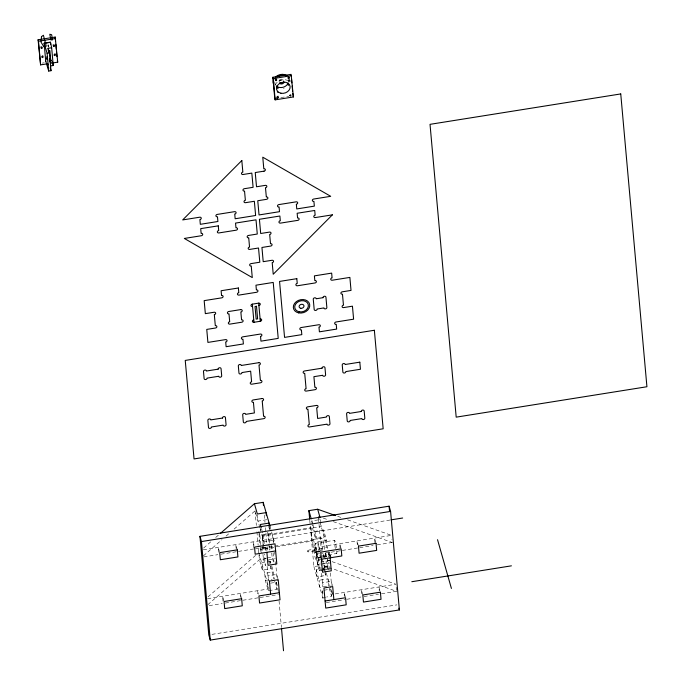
<?xml version="1.0" encoding="UTF-8"?>
<svg xmlns="http://www.w3.org/2000/svg" width="685" height="685" viewBox="0 0 685 685"><rect width="100%" height="100%" fill="white"/><g stroke="black" fill="none" stroke-linecap="round" stroke-linejoin="round"><path stroke-width="0.51" stroke-dasharray="3.42 2.57" d="M314.826 550.774L308.002 551.922L307.839 550.791L307.976 551.904M322.224 556.888L317.977 557.581L318.148 559.397M323.714 569.997L328.158 569.329L327.242 558.498M307.788 550.723C309.132 549.036 315.725 549.927 314.663 550.26M315.836 547.58L314.304 547.812L314.398 549.601L315.066 552.641L316.573 552.435L315.836 547.58L316.744 554.602L316.333 551.759L320.571 551.091M317.746 564.894L317.506 562.822M315.117 552.675L314.372 547.812M330.941 556.494L330.667 555.544L330.684 556.494M328.132 569.346L326.009 561.203M203.625 548.026L211.691 540.996M215.715 537.485L219.748 533.966M203.454 555.818L222 539.652M226.033 536.141L230.057 532.622M234.09 529.111L255.06 510.839L259.88 527.775M207.992 596.892L255.565 555.424M207.82 604.692L259.427 559.705L266.251 558.617M322.421 556.914L326.745 556.177M322.849 570.143L319.347 570.725L332.037 568.721M42.205 63.114L44.217 62.797M280.859 97.578L288.959 96.285M266.756 519.718L257.988 521.114L257.44 515.034M312.112 523.965L311.838 520.917L320.606 519.521L321.239 526.619L312.471 528.015L312.197 524.975M258.784 531.483L259.863 535.268L272.031 533.358L273.478 543.308M273.897 547.195L263.528 548.848L262.149 535.37L310.879 527.604L312.257 541.081L274.933 547.032M262.149 535.37L262.398 536.244L311.127 528.469M323.594 529.985L314.817 531.389L315.451 538.478L324.228 537.083L323.594 529.985L326.514 540.268L327.147 547.358L318.379 548.753L317.746 541.664L326.514 540.268M203.317 549.798L389.996 520.035M272.664 540.456L263.896 541.852L262.381 531.68M203.839 556.905L217.856 554.67M220.921 554.182L236.428 551.716M238.466 551.391L253.69 548.959M255.642 548.651L265.386 547.092L266.379 550.577M312.968 539.472L321.744 538.076A10.9 0.993 80.9 0 1 324.587 549.43M263.28 547.983L273.649 546.33M274.685 546.159L312.009 540.217L312.257 541.081M260.223 547.598L260.403 549.61L269.171 548.214L269.71 550.106M315.109 543.393L334.597 540.285A6.687 0.608 80.9 0 1 336.438 547.923M262.963 554.37L263.34 558.575L266.268 558.104M267.244 557.95L272.116 557.179L273.837 563.233M268.503 559.791L275.319 558.703M319.493 551.853L316.324 552.358L317.617 564.731M270.489 561.486L261.721 562.89L262.355 569.98L271.123 568.584L270.489 561.486L271.577 565.296M319.561 553.66L316.821 554.096L317.977 558.155L320.349 557.778M321.573 553.343L323.157 553.086M325.529 552.709L327.909 552.333M340.342 550.74L328.646 552.598L329.005 556.605M342.372 550.415L357.604 547.983M359.668 547.658L373.111 545.508M377.178 544.866L392.197 542.469L391.923 539.429M317.189 556.588A6.687 0.608 80.9 0 0 316.256 547.015A6.687 0.608 80.9 0 0 315.091 546.382A6.687 0.608 80.9 0 0 317.189 556.588L321.351 555.937M322.378 555.775L336.737 553.489M323.277 556.725L330.667 555.544M322.729 557.402L326.197 556.845M328.269 556.52L330.649 556.143L329.494 552.076M318.26 559.928C318.465 561.435 318.953 558.206 320.589 559.559M316.461 560.981L320.366 560.364M329.913 560.587L317.241 562.608L317.249 562.008L317.506 562.822M320.477 563.909L317.737 564.346L319.39 570.725L318.474 559.902M322.489 563.584L328.826 562.573M268.785 560.364L274.103 579.048L273.469 571.949L264.701 573.354L265.335 580.443L268.263 590.718L277.031 589.323L276.397 582.233L270.549 583.158M330.384 562.916L317.617 564.731M309.757 520.146L313.91 566.606L321.71 565.365M323.962 566.538L329.81 565.604M321.265 568.028C317.592 567.702 319.278 567.377 319.39 570.143L332.062 568.13M323.645 567.651L329.982 566.641M322.053 568.858L324.973 568.387L325.615 575.486L316.838 576.881L316.205 569.792L321.077 569.012M265.335 580.443L272.159 579.356M316.205 569.792L319.184 580.255L327.961 578.851L328.594 585.949M207.572 598.681L269.119 588.869M326.642 586.257L319.818 587.345L319.184 580.255M209.208 605.617L222.223 603.545M225.288 603.057L240.795 600.582M242.833 600.257L258.065 597.825M260.112 597.5L278.53 594.563M325.675 597.157L322.746 597.628L322.113 590.53L330.889 589.134L331.523 596.224L326.642 597.003M326.291 602.543L344.709 599.606M346.738 599.281L360.952 597.012M364.035 596.524L378.514 594.212M381.545 593.732L396.564 591.335L332.67 568.738M211.948 634.361L396.846 604.881M316.324 551.776L320.768 551.108M318.02 557.581L320.64 557.179M316.556 552.435L316.444 551.973M337.645 516.31L342.637 518.074M347.629 519.838L391.563 535.379L319.236 546.904L319.604 550.954M323.311 518.108L328.303 519.872M333.287 521.636L392.197 542.469M327.045 559.876L331.035 561.289M332.037 561.649L395.93 584.245L332.379 594.374L332.114 591.369M323.68 565.562L331.668 568.387M318.02 557.581L318.474 559.902M314.638 549.635L314.783 550.26M290.226 81.524L289.712 79.725A8.348 6.627 -15.9 0 1 289.644 82.808M288.274 79.897L288.822 81.823M375.782 542.443L374.541 538.085L375.089 544.164M379.901 590.436L378.916 586.959L379.276 591.009M358.452 546.108L356.971 540.893L357.51 546.972M362.819 594.982L361.337 589.759L361.697 593.809M340.942 547.991L339.709 543.642L340.248 549.721M345.308 596.858L344.075 592.508L344.435 596.567M318.319 516.336L328.235 551.16M328.509 552.11L330.136 557.821M326.745 556.759L325.555 552.341M332.456 585.718L331.215 581.368L322.447 582.764L323.44 586.249M311.838 520.917L312.651 523.777M312.925 524.727L320.726 552.127M322.344 559.14L326.06 572.198M326.334 573.148L332.242 593.886M312.471 528.015L315.451 538.478M318.379 548.753L319.467 552.564M323.56 568.293L324.733 572.403M325.024 573.431L325.615 575.486M329.177 588.004L331.523 596.224M322.113 590.53L322.926 593.381M313.91 566.606L323.56 600.48M269.984 526.166L274.762 542.957M268.657 526.371L269.736 530.181M271.277 545.577L272.998 551.63M277.973 578.816L276.731 574.467L267.963 575.862L269.445 581.085M261.507 528.597L262.09 530.652M271.842 566.247L273.469 571.949M276.397 582.233L277.485 586.035M260.154 528.726L264.436 543.753M274.694 581.103L277.031 589.323M262.218 545.962L263.648 551.005M263.34 558.575L265.352 565.639L264.324 554.079M260.403 549.61L261.482 553.394M258.793 552.607L268.982 588.381M262.355 569.98L259.427 559.705L258.236 546.347M254.049 545.346L253.056 541.869L253.604 547.949M258.416 594.212L257.432 590.735L257.697 593.775M237.284 549.841L235.794 544.618L236.342 550.697M241.651 598.707L240.161 593.484L240.529 597.543M219.457 551.776L218.224 547.418L218.857 554.516M223.824 600.642L222.591 596.292L223.045 601.353M48.215 44.79L48.772 46.743M47.89 45.338L48.404 47.128M318.26 559.928L318.148 559.397M396.195 587.285L396.469 590.324M329.177 552.384L329.545 556.485M330.461 572.96L331.574 585.367M325.281 553.009L325.829 559.157M318.499 518.425L321.393 550.8M319.964 554.996L320.229 558.001M321.599 573.311L322.806 586.771M310.879 527.604L312.009 540.217M273.478 538.436L273.854 542.674M274.711 552.204L274.899 554.328M275.558 561.743L277.262 580.82M277.982 588.483L278.256 591.523M279.06 600.951L281.432 627.443M273.092 552.675L274.034 563.19M269.376 526.123L269.65 529.163M271.08 545.62L271.645 551.922M271.74 552.975L272.116 557.179M268.631 533.863L269.625 544.943M269.71 545.954L270.25 551.99M267.732 532.099L269.171 548.214M264.324 515.017L264.992 522.407M265.463 527.681L265.84 531.911M265.934 532.964L267.064 545.637M267.159 546.69L267.535 550.911M265.386 547.092L265.746 551.1M267.116 566.409L268.409 580.871M267.63 583.629L268.263 590.718M262.398 536.244L263.528 548.848M260.694 528.537L260.874 530.567M262.312 547.015L262.869 553.317M259.863 535.268L260.848 546.339M260.942 547.349L261.302 551.374M258.964 533.495L260.137 546.587M255.06 510.839L256.37 525.455M256.926 531.723L258.142 545.303M48.036 44.867L48.224 46.974M324.262 557.496A10.9 0.993 80.9 0 1 323.337 553.6M322.746 550.449A10.9 0.993 80.9 0 1 321.736 538.076M325.135 553.531A10.9 0.993 80.9 0 1 325.452 557.35M336.789 550.8A6.687 0.608 80.9 0 1 335.933 551.408M335.333 548.548A6.687 0.608 80.9 0 1 334.597 540.285M284.172 88.108A8.348 6.627 -15.9 0 1 283.41 88.348M289.592 79.46A8.348 6.627 -15.9 0 1 289.395 81.935M275.207 84.949A8.348 6.627 -15.9 0 1 282.288 79.82A8.348 6.627 -15.9 0 1 290.14 82.465M288.077 79.409A6.918 5.489 -15.9 0 1 288.488 81.378M275.524 85A6.918 5.489 -15.9 0 1 274.882 82.029M278.975 81.292A2.475 1.969 -15.9 0 1 281.244 79.118A2.475 1.969 -15.9 0 1 283.83 80.522M279.42 81.404A2.475 1.969 -15.9 0 1 283.444 80.419M312.942 544.335A10.9 0.993 80.9 0 0 316.359 560.981A10.9 0.993 80.9 0 0 314.843 545.371A10.9 0.993 80.9 0 0 312.942 544.335"/><path stroke-width="1.03" d="M278.084 96.243L277.1 96.713M55.083 53.798L54.492 54.166M42.804 55.802L42.196 56.119M289.061 77.105L288.025 77.277M54.132 44.893L53.096 44.97M276.389 79.126L275.173 79.118M220.561 533.264L254.426 503.74L263.194 502.345L269.984 526.166M41.776 46.931L40.86 46.922M277.879 98.015L278.487 97.321L277.776 96.842L277.031 97.553L277.879 98.015L274.779 98.546L272.878 77.268L291.116 74.357L293.385 96.945L275.156 99.856L274.779 98.546M45.989 64.03L40.603 64.887L38.077 39.79L55.194 37.067L57.72 62.164L52.334 63.02M38.077 39.79L38.497 41.246L55.605 38.514M48.113 48.318L51.658 47.753L50.484 42.333L44.14 43.343L47.119 53.327L48.703 71.06L51.015 70.692L49.431 52.959L48.113 48.318L48.344 50.878L49.885 50.63L51.007 63.243L50.553 63.32L49.782 60.631M47.119 53.327L49.431 52.959M49.354 60.494L51.169 60.211M49.371 60.691L51.187 60.408M50.579 65.914L53.242 65.486L51.658 47.753M272.878 77.268L273.246 78.57L291.485 75.667M252.551 306.52A1.49 1.182 -15.9 0 1 250.984 305.57A1.49 1.182 -15.9 0 1 252.345 304.149L258.69 303.138A1.49 1.182 -15.9 0 1 260.257 304.089A1.49 1.182 -15.9 0 1 258.904 305.501M253.75 319.912A1.49 1.182 -15.9 0 0 252.397 321.333A1.49 1.182 -15.9 0 0 253.964 322.284L260.317 321.265A1.49 1.182 -15.9 0 0 261.67 319.852A1.49 1.182 -15.9 0 0 260.103 318.902M309.663 519.093L308.909 510.642L317.677 509.246L335.65 515.599M199.969 536.338L389.097 506.189L390.587 511.412L399.389 609.933L210.261 640.09L208.779 634.867L199.969 536.338L201.458 541.561L210.261 640.09M201.458 541.561L390.587 511.412M391.049 519.864L402.652 518.014M275.644 550.92L255.18 554.182L254.546 547.092L275.01 543.822L276.808 563.926L268.041 565.322L266.876 552.315M321.359 559.217L341.824 555.955L341.19 548.865L320.726 552.127L322.524 572.223L331.292 570.828L330.136 557.821M279.377 592.696L258.913 595.959L259.546 603.048L280.011 599.786L278.221 579.69L269.445 581.085L270.609 594.092M411.805 581.711L511.412 565.836M325.092 600.993L345.557 597.731L346.19 604.829L325.726 608.092L323.936 587.987L332.704 586.591L333.869 599.598M47.085 56.555L47.265 57.446M47.231 57.848L47.059 56.992M46.803 58.071L46.982 58.97M46.94 59.355L46.768 58.482M47.719 63.645L47.907 64.536M47.856 64.929L47.685 64.047M45.724 61.076L48.703 71.06M437.535 539.703L451.415 588.441M293.385 96.945L292.829 93.511M398.893 608.194L399.389 609.933M317.677 509.246L320.023 517.466M308.909 510.642L311.255 518.862M254.426 503.74L257.354 514.015L266.123 512.62L266.397 515.659M261.208 527.57L260.334 524.479L269.102 523.083L269.282 525.112M57.3 60.708L57.72 62.164M49.62 58.379L51.007 63.243M50.228 67.909L51.015 70.692M52.462 61.873L53.242 65.486M389.097 506.189L389.474 510.428M291.493 78.612L291.87 82.868M292.161 86.062L292.632 91.388M273.246 78.57L275.156 99.856M258.69 303.138L260.317 321.265M281.526 628.496L283.513 650.75M252.345 304.149L253.964 322.284M263.194 502.345L263.477 505.513M55.194 37.067L55.562 41.177M55.836 44.26L56.29 49.406M56.478 51.461L56.932 56.598M50.673 44.414L50.467 42.136L44.123 43.146L45.741 61.273M48.507 50.125L48.695 52.223M38.497 41.246L40.603 64.887M288.693 84.76A8.348 6.627 -15.9 0 1 288.214 85.377M278.11 88.374A8.348 6.627 -15.9 0 1 277.374 88.117M273.615 84.186A8.348 6.627 -15.9 0 1 273.683 81.104M276.954 76.917A8.348 6.627 -15.9 0 1 285.962 75.795M288.445 83.887A8.348 6.627 -15.9 0 1 287.965 84.503M277.862 87.5A8.348 6.627 -15.9 0 1 277.125 87.252M273.572 83.912A8.348 6.627 -15.9 0 1 273.675 79.58M275.421 77.08A8.348 6.627 -15.9 0 1 287.066 75.624M277.947 92.295A8.348 6.627 -15.9 0 1 277.305 91.91M288.179 82.979A6.918 5.489 -15.9 0 1 282.845 87.329A6.918 5.489 -15.9 0 1 276.243 85.882M283.556 81.84A2.475 1.969 -15.9 0 1 279.822 82.757M284.095 81.943A2.475 1.969 -15.9 0 1 282.203 83.853A2.475 1.969 -15.9 0 1 279.583 83.21M41.083 47.916C42.384 49.979 42.949 45.835 41.083 47.916M41.888 56.983C43.104 59.038 43.891 54.963 41.905 56.923M53.319 45.963C54.509 48.036 55.365 43.934 53.327 45.912M54.124 55.031C55.365 57.069 56.187 53.01 54.141 54.971M275.481 80.102C276.74 82.157 277.416 78.09 275.49 80.051M288.154 78.081C289.421 80.154 290.106 75.975 288.154 78.081M289.704 95.429C291.048 97.484 291.519 93.348 289.704 95.429M41.494 36.63L41.032 42.162L43.9 46.863L46.255 46.186L43.412 35.26L41.494 36.63M241.814 160.538L182.672 219.928L199.686 217.213A1.49 1.182 -15.9 0 1 201.253 218.164A1.49 1.182 -15.9 0 1 199.9 219.577L200.32 224.312L217.898 221.503L217.47 216.777A1.49 1.182 -15.9 0 1 215.903 215.826A1.49 1.182 -15.9 0 1 217.265 214.414L234.527 211.665A1.49 1.182 -15.9 0 1 236.094 212.607A1.49 1.182 -15.9 0 1 234.732 214.028L235.16 218.755L255.625 215.492L254.349 201.279L245.581 202.674A1.49 1.182 -15.9 0 1 244.014 201.724A1.49 1.182 -15.9 0 1 245.367 200.311L244.545 191.081A1.49 1.182 -15.9 0 1 242.978 190.13A1.49 1.182 -15.9 0 1 244.331 188.709L253.108 187.313L251.832 173.099L243.064 174.495A1.49 1.182 -15.9 0 1 241.497 173.545A1.49 1.182 -15.9 0 1 242.85 172.132L241.814 160.538M332.379 214.85L273.229 274.24L272.193 262.646A1.49 1.182 -15.9 0 0 273.546 261.225A1.49 1.182 -15.9 0 0 271.979 260.283L263.211 261.679L261.944 247.465L270.712 246.061A1.49 1.182 -15.9 0 0 272.065 244.648A1.49 1.182 -15.9 0 0 270.498 243.697L269.676 234.467A1.49 1.182 -15.9 0 0 271.029 233.054A1.49 1.182 -15.9 0 0 269.462 232.104L260.694 233.499L259.418 219.286L279.891 216.023L280.311 220.75A1.49 1.182 -15.9 0 0 278.958 222.163A1.49 1.182 -15.9 0 0 280.525 223.113L297.787 220.364A1.49 1.182 -15.9 0 0 299.139 218.943A1.49 1.182 -15.9 0 0 297.573 218.001L297.153 213.266L314.723 210.466L315.151 215.193A1.49 1.182 -15.9 0 0 313.79 216.614A1.49 1.182 -15.9 0 0 315.357 217.556L332.379 214.85M52.557 39.721L50.998 39.97L49.765 34.25L51.64 34.712L52.557 39.721M620.747 93.931L430.026 124.336L456.193 417.148L646.923 386.742L620.747 93.931M264.016 171.156L255.248 172.552L256.515 186.774L265.283 185.37A1.49 1.182 -15.9 0 1 266.85 186.32A1.49 1.182 -15.9 0 1 265.497 187.733L266.319 196.972A1.49 1.182 -15.9 0 1 267.895 197.922A1.49 1.182 -15.9 0 1 266.533 199.335L257.766 200.731L259.033 214.944L279.497 211.682L279.078 206.956A1.49 1.182 -15.9 0 1 277.511 206.005A1.49 1.182 -15.9 0 1 278.863 204.592L296.125 201.844A1.49 1.182 -15.9 0 1 297.692 202.786A1.49 1.182 -15.9 0 1 296.34 204.207L296.759 208.934L314.338 206.134L313.918 201.399A1.49 1.182 -15.9 0 1 312.351 200.457A1.49 1.182 -15.9 0 1 313.704 199.035L330.718 196.321L262.766 157.19L263.802 168.793A1.49 1.182 -15.9 0 1 265.369 169.743A1.49 1.182 -15.9 0 1 264.016 171.156M218.284 225.844L200.705 228.644L201.125 233.371A1.49 1.182 -15.9 0 1 202.7 234.321A1.49 1.182 -15.9 0 1 201.339 235.734L184.325 238.448L252.277 277.579L251.241 265.986A1.49 1.182 -15.9 0 1 249.674 265.035A1.49 1.182 -15.9 0 1 251.027 263.622L259.803 262.218L258.528 248.004L249.76 249.4A1.49 1.182 -15.9 0 1 248.193 248.458A1.49 1.182 -15.9 0 1 249.545 247.037L248.724 237.806A1.49 1.182 -15.9 0 1 247.157 236.856A1.49 1.182 -15.9 0 1 248.509 235.443L257.277 234.039L256.01 219.825L235.546 223.087L235.965 227.822A1.49 1.182 -15.9 0 1 237.532 228.764A1.49 1.182 -15.9 0 1 236.179 230.186L218.917 232.934A1.49 1.182 -15.9 0 1 217.35 231.984A1.49 1.182 -15.9 0 1 218.703 230.571L218.284 225.844M238.38 287.991L221.118 290.74L221.538 295.475A1.49 1.182 -15.9 0 1 223.105 296.425A1.49 1.182 -15.9 0 1 221.752 297.838L204.173 300.638L205.337 313.644L214.105 312.249A1.49 1.182 -15.9 0 1 215.672 313.199A1.49 1.182 -15.9 0 1 214.319 314.612L215.304 325.649A1.49 1.182 -15.9 0 1 216.871 326.591A1.49 1.182 -15.9 0 1 215.518 328.012L206.75 329.408L207.906 342.414L225.485 339.614A1.49 1.182 -15.9 0 1 227.052 340.556A1.49 1.182 -15.9 0 1 225.699 341.978L226.118 346.704L243.38 343.956L242.961 339.221A1.49 1.182 -15.9 0 1 241.394 338.27A1.49 1.182 -15.9 0 1 242.747 336.857L260.326 334.057A1.49 1.182 -15.9 0 1 261.893 335.008A1.49 1.182 -15.9 0 1 260.54 336.421L260.959 341.147L278.221 338.399L273.221 282.434L255.959 285.191L256.378 289.918A1.49 1.182 -15.9 0 1 257.945 290.868A1.49 1.182 -15.9 0 1 256.592 292.281L239.014 295.081A1.49 1.182 -15.9 0 1 237.447 294.139A1.49 1.182 -15.9 0 1 238.8 292.718L238.38 287.991M296.819 278.675L279.557 281.424L284.558 337.388L301.82 334.64L301.4 329.905A1.49 1.182 -15.9 0 1 299.833 328.954A1.49 1.182 -15.9 0 1 301.186 327.541L318.765 324.741A1.49 1.182 -15.9 0 1 320.332 325.692A1.49 1.182 -15.9 0 1 318.97 327.105L319.398 331.831L336.66 329.083L336.232 324.356A1.49 1.182 -15.9 0 1 334.665 323.406A1.49 1.182 -15.9 0 1 336.027 321.984L353.606 319.184L352.441 306.178L343.673 307.582A1.49 1.182 -15.9 0 1 342.098 306.632A1.49 1.182 -15.9 0 1 343.459 305.21L342.474 294.182A1.49 1.182 -15.9 0 1 340.907 293.231A1.49 1.182 -15.9 0 1 342.26 291.819L351.028 290.414L349.872 277.408L332.293 280.216A1.49 1.182 -15.9 0 1 330.727 279.266A1.49 1.182 -15.9 0 1 332.079 277.853L331.66 273.118L314.398 275.875L314.817 280.602A1.49 1.182 -15.9 0 1 316.384 281.552A1.49 1.182 -15.9 0 1 315.031 282.965L297.453 285.765A1.49 1.182 -15.9 0 1 295.886 284.823A1.49 1.182 -15.9 0 1 297.239 283.402L296.819 278.675M256.498 306.289L255.034 306.52L256.164 319.133L257.62 318.902L256.498 306.289M240.649 309.611L228.781 311.504A1.49 1.182 -15.9 0 0 227.429 312.917A1.49 1.182 -15.9 0 0 228.995 313.867L229.698 321.753A1.49 1.182 -15.9 0 0 228.345 323.166A1.49 1.182 -15.9 0 0 229.912 324.116L241.771 322.224A1.49 1.182 -15.9 0 0 243.132 320.811A1.49 1.182 -15.9 0 0 241.565 319.861L240.855 311.975A1.49 1.182 -15.9 0 0 242.216 310.562A1.49 1.182 -15.9 0 0 240.649 309.611M323.012 297.684L316.196 298.771A1.49 1.182 -15.9 0 0 314.629 297.821A1.49 1.182 -15.9 0 0 313.268 299.234L314.184 309.483A1.49 1.182 -15.9 0 0 315.751 310.433A1.49 1.182 -15.9 0 0 317.112 309.012L323.928 307.925A1.49 1.182 -15.9 0 0 325.495 308.875A1.49 1.182 -15.9 0 0 326.856 307.462L325.94 297.213A1.49 1.182 -15.9 0 0 324.373 296.262A1.49 1.182 -15.9 0 0 323.012 297.684M374.361 330.264L185.241 360.421L194.043 458.941L383.163 428.793L374.361 330.264M218.138 369.164L206.408 371.03A1.49 1.182 -15.9 0 0 204.841 370.08A1.49 1.182 -15.9 0 0 203.488 371.501L204.121 378.591A1.49 1.182 -15.9 0 0 205.688 379.541A1.49 1.182 -15.9 0 0 207.041 378.129L218.772 376.253A1.49 1.182 -15.9 0 0 220.339 377.204A1.49 1.182 -15.9 0 0 221.7 375.791L221.058 368.693A1.49 1.182 -15.9 0 0 219.491 367.751A1.49 1.182 -15.9 0 0 218.138 369.164M258.793 362.682L241.248 365.482A1.49 1.182 -15.9 0 0 239.681 364.531A1.49 1.182 -15.9 0 0 238.329 365.944L238.962 373.034A1.49 1.182 -15.9 0 0 240.529 373.984A1.49 1.182 -15.9 0 0 241.882 372.571L250.65 371.176L251.6 381.81A1.49 1.182 -15.9 0 0 250.248 383.232A1.49 1.182 -15.9 0 0 251.815 384.182L260.583 382.778A1.49 1.182 -15.9 0 0 261.944 381.365A1.49 1.182 -15.9 0 0 260.377 380.415L258.998 365.045A1.49 1.182 -15.9 0 0 260.36 363.632A1.49 1.182 -15.9 0 0 258.793 362.682M322.044 368.188L304.508 370.979A1.49 1.182 -15.9 0 0 303.147 372.4A1.49 1.182 -15.9 0 0 304.714 373.342L306.092 388.72A1.49 1.182 -15.9 0 0 304.731 390.133A1.49 1.182 -15.9 0 0 306.298 391.084L315.074 389.679A1.49 1.182 -15.9 0 0 316.427 388.267A1.49 1.182 -15.9 0 0 314.86 387.316L313.91 376.673L322.678 375.277A1.49 1.182 -15.9 0 0 324.245 376.228A1.49 1.182 -15.9 0 0 325.606 374.815L324.973 367.717A1.49 1.182 -15.9 0 0 323.406 366.766A1.49 1.182 -15.9 0 0 322.044 368.188M359.813 362.168L345.154 364.497A1.49 1.182 -15.9 0 0 343.587 363.555A1.49 1.182 -15.9 0 0 342.235 364.968L342.868 372.058A1.49 1.182 -15.9 0 0 344.435 373.008A1.49 1.182 -15.9 0 0 345.788 371.595L360.447 369.258L359.813 362.168M261.995 398.542L253.227 399.946A1.49 1.182 -15.9 0 0 251.866 401.359A1.49 1.182 -15.9 0 0 253.433 402.309L254.383 412.944L245.615 414.348A1.49 1.182 -15.9 0 0 244.048 413.397A1.49 1.182 -15.9 0 0 242.695 414.81L243.329 421.909A1.49 1.182 -15.9 0 0 244.896 422.859A1.49 1.182 -15.9 0 0 246.249 421.438L263.793 418.646A1.49 1.182 -15.9 0 0 265.146 417.225A1.49 1.182 -15.9 0 0 263.579 416.274L262.209 400.905A1.49 1.182 -15.9 0 0 263.562 399.492A1.49 1.182 -15.9 0 0 261.995 398.542M222.505 418.03L210.774 419.896A1.49 1.182 -15.9 0 0 209.208 418.955A1.49 1.182 -15.9 0 0 207.855 420.367L208.488 427.457A1.49 1.182 -15.9 0 0 210.055 428.408A1.49 1.182 -15.9 0 0 211.408 426.995L223.139 425.12A1.49 1.182 -15.9 0 0 224.706 426.07A1.49 1.182 -15.9 0 0 226.067 424.657L225.433 417.567A1.49 1.182 -15.9 0 0 223.867 416.617A1.49 1.182 -15.9 0 0 222.505 418.03M316.479 405.443L307.711 406.847A1.49 1.182 -15.9 0 0 306.358 408.26A1.49 1.182 -15.9 0 0 307.925 409.21L309.295 424.58A1.49 1.182 -15.9 0 0 307.942 425.993A1.49 1.182 -15.9 0 0 309.509 426.943L327.045 424.143A1.49 1.182 -15.9 0 0 328.612 425.094A1.49 1.182 -15.9 0 0 329.973 423.681L329.339 416.591A1.49 1.182 -15.9 0 0 327.772 415.641A1.49 1.182 -15.9 0 0 326.411 417.054L317.643 418.449L316.693 407.815A1.49 1.182 -15.9 0 0 318.046 406.393A1.49 1.182 -15.9 0 0 316.479 405.443M361.252 411.497L349.521 413.372A1.49 1.182 -15.9 0 0 347.954 412.421A1.49 1.182 -15.9 0 0 346.601 413.834L347.235 420.933A1.49 1.182 -15.9 0 0 348.802 421.874A1.49 1.182 -15.9 0 0 350.155 420.462L361.885 418.595A1.49 1.182 -15.9 0 0 363.452 419.545A1.49 1.182 -15.9 0 0 364.814 418.124L364.18 411.034A1.49 1.182 -15.9 0 0 362.613 410.084A1.49 1.182 -15.9 0 0 361.252 411.497M237.284 549.841L219.705 552.641L220.339 559.739L237.918 556.931L237.284 549.841M376.031 543.308L358.452 546.108L359.086 553.206L376.664 550.406L376.031 543.308M241.651 598.707L224.072 601.507L224.706 608.605L242.284 605.805L241.651 598.707M380.398 592.174L362.819 594.982L363.461 602.072L381.031 599.272L380.398 592.174M300.801 308.276A2.475 1.969 -15.9 0 0 303.934 305.638A2.475 1.969 -15.9 0 0 299.902 304.988A2.475 1.969 -15.9 0 0 300.801 308.276M298.72 312.891A8.348 6.627 -15.9 0 0 309.654 304.328A8.348 6.627 -15.9 0 0 296.262 301.674A8.348 6.627 -15.9 0 0 298.72 312.891M299.465 311.829A6.936 5.506 -15.9 0 0 308.233 304.44A6.936 5.506 -15.9 0 0 296.939 302.633A6.936 5.506 -15.9 0 0 299.465 311.829M280.901 93.211A6.918 5.489 -15.9 0 0 290.055 86.182A6.918 5.489 -15.9 0 0 279 83.887A6.918 5.489 -15.9 0 0 280.901 93.211"/></g></svg>
